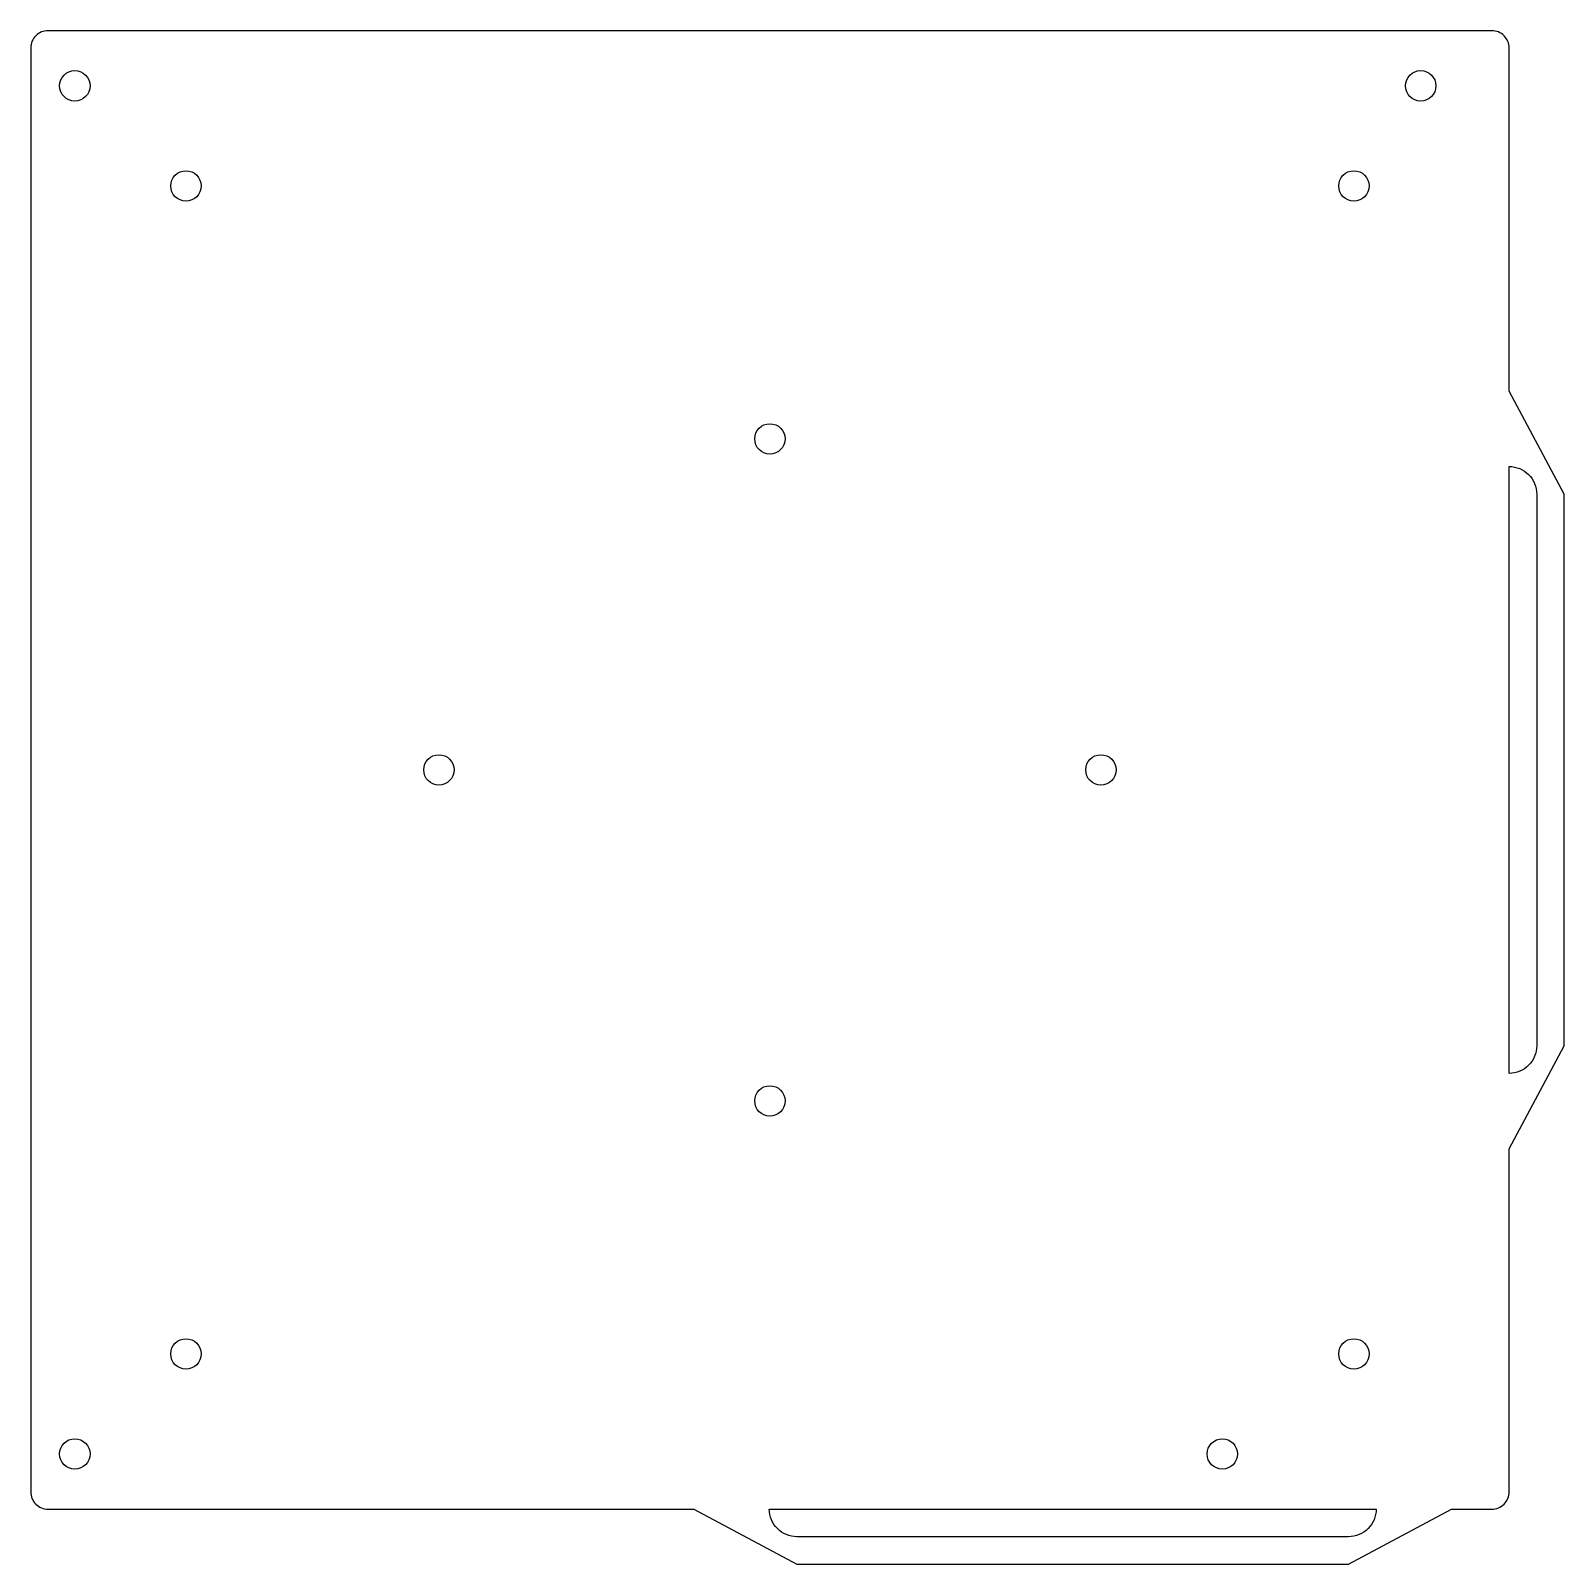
# Model space of a CAD drawing. Header units: inches. Extents: x -6.44 to 0.51, y 0.19 to 7.14.
import ezdxf

# ---------------------------------------------------------------- set-up
doc = ezdxf.new("R2010")
doc.units = ezdxf.units.IN
doc.header["$MEASUREMENT"] = 0

msp = doc.modelspace()

# ---------------------------------------------------------------- linework, layer by layer
for points in [[(0.2611, 5.5045), (0.2611, 7.0592, 0.414214), (0.1824, 7.1379), (-6.3601, 7.1379, 0.414214), (-6.4389, 7.0592), (-6.4389, 0.5166, 0.414214), (-6.3601, 0.4379), (-3.4333, 0.4379), (-2.9666, 0.1879), (-0.4666, 0.1879), (0, 0.4379), (0.1824, 0.4379, 0.414214), (0.2611, 0.5166), (0.2611, 2.0712), (0.5111, 2.5379), (0.5111, 5.0379)], [(0.2611, 5.1629, -0.414214), (0.3861, 5.0379), (0.3861, 2.5379, -0.414214), (0.2611, 2.4129)], [(-0.3416, 0.4379, -0.414214), (-0.4666, 0.3129), (-2.9666, 0.3129, -0.414214), (-3.0916, 0.4379)]]:
    msp.add_lwpolyline(points, format="xyb", close=True)
for centre in [(-6.2389, 6.8879), (-0.1397, 6.8879), (-5.7353, 6.4343), (-0.4424, 6.4343), (-3.0889, 5.2879), (-4.5889, 3.7879), (-1.5889, 3.7879), (-3.0889, 2.2879), (-5.7353, 1.1414), (-0.4424, 1.1414), (-6.2389, 0.6879), (-1.0389, 0.6879)]:
    msp.add_circle(centre, 0.0689)

doc.saveas('drawing.dxf')
